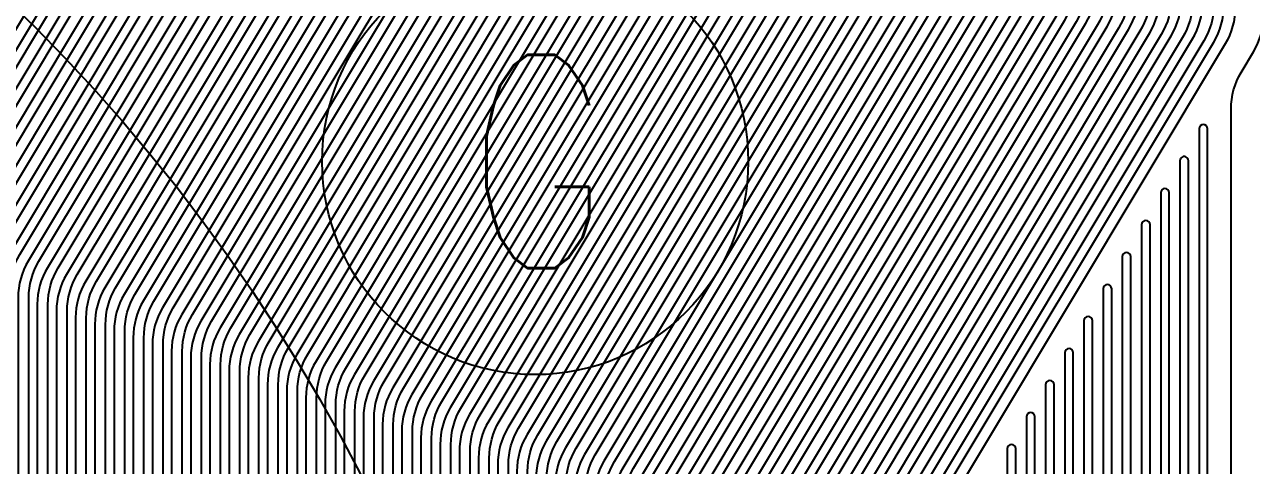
# Model space of a CAD drawing. Extents: x 10 to 206, y -65 to 73.
# Drawn here: x 59.511 to 61.238, y 34.727 to 35.348 of the extents above; entities that cross this region are included whole.
import ezdxf

# ---------------------------------------------------------------- set-up
doc = ezdxf.new("R2010")
doc.units = 0
doc.header["$LTSCALE"] = 0.5
for name, color, linetype in [('01 Copper', 3, 'Continuous'), ('08 Dimension&pin assignment', 7, 'Continuous'), ('10 Punch', 2, 'Continuous')]:
    doc.layers.add(name, color=color, linetype=linetype)
doc.styles.get("Standard").update_dxf_attribs({"font": 'romans.shx', "width": 0.75, "bigfont": 'AllInOneBig.shx'})
doc.styles.add('TXT', font='txt.shx', dxfattribs={"height": 0.5, "bigfont": 'AllInOneBig.shx'})
doc.dimstyles.new('ISO-25', dxfattribs={"dimtxt": 0.5, "dimasz": 0.8, "dimexe": 0.1, "dimexo": 0.1, "dimgap": 0.1, "dimtad": 1, "dimdec": 3, "dimzin": 1, "dimdsep": 46, "dimtxsty": 'Standard', "dimcen": 0.5, "dimadec": 0, "dimazin": 0, "dimtfac": 1, "dimtdec": 3, "dimtmove": 0, "dimatfit": 3, "dimfxl": 0, "dimarcsym": 0})

# ---------------------------------------------------------------- blocks, each defined once
blk = doc.blocks.new('*D629')
at = {"layer": '08 Dimension&pin assignment', "color": 0, "lineweight": -2, "transparency": 16777216}
for p, q in [((55.6423, 35.3125), (55.6423, 51.9014)), ((68.5723, 35.3125), (68.5723, 51.9014)), ((56.4423, 51.8014), (67.7723, 51.8014))]:
    blk.add_line(p, q, dxfattribs=at)
at = {"layer": '08 Dimension&pin assignment', "color": 0, "transparency": 16777216}
for points in [[(56.4423, 51.9348), (56.4423, 51.6681), (55.6423, 51.8014)], [(67.7723, 51.9348), (67.7723, 51.6681), (68.5723, 51.8014)]]:
    blk.add_solid(points, dxfattribs=at)
at = {"layer": '08 Dimension&pin assignment', "color": 0, "transparency": 16777216, "insert": (62.1073, 52.2824), "char_height": 0.5, "attachment_point": 5}
blk.add_mtext('12.930±0.1(Cutline)', dxfattribs=at)
blk = doc.blocks.new('*D632')
at = {"layer": '08 Dimension&pin assignment', "color": 0, "lineweight": -2, "transparency": 16777216}
for p, q in [((86.5948, 34.3764), (86.5948, 45.0329)), ((57.8573, 33.5764), (86.6948, 33.5764)), ((79.6948, 33.5764), (86.6948, 33.5764)), ((86.5948, 32.7764), (86.5948, 31.9764))]:
    blk.add_line(p, q, dxfattribs=at)
at = {"layer": '08 Dimension&pin assignment', "color": 0, "transparency": 16777216}
for points in [[(86.4614, 34.3764), (86.7281, 34.3764), (86.5948, 33.5764)], [(86.4614, 32.7764), (86.7281, 32.7764), (86.5948, 33.5764)]]:
    blk.add_solid(points, dxfattribs=at)
at = {"layer": '08 Dimension&pin assignment', "color": 0, "transparency": 16777216, "insert": (86.1138, 41.0847), "char_height": 0.5, "attachment_point": 5, "rotation": 90}
blk.add_mtext('0%%P1(%%C5mm Tape NG Hole)', dxfattribs=at)
blk = doc.blocks.new('*D639')
at = {"layer": '08 Dimension&pin assignment', "color": 0, "lineweight": -2, "transparency": 16777216}
for p, q in [((56.6923, 34.1764), (56.6923, 45.9014)), ((62.1073, 42.4464), (62.1073, 45.9014)), ((61.3073, 45.8014), (57.4923, 45.8014))]:
    blk.add_line(p, q, dxfattribs=at)
at = {"layer": '08 Dimension&pin assignment', "color": 0, "transparency": 16777216}
for points in [[(57.4923, 45.9348), (57.4923, 45.6681), (56.6923, 45.8014)], [(61.3073, 45.9348), (61.3073, 45.6681), (62.1073, 45.8014)]]:
    blk.add_solid(points, dxfattribs=at)
at = {"layer": '08 Dimension&pin assignment', "color": 0, "transparency": 16777216, "insert": (59.3998, 46.2824), "char_height": 0.5, "attachment_point": 5}
blk.add_mtext('5.415{\\A1;\\Fromans,bigfont|c128;%%P0.1\\Fromans,bigfont|c136;5\\Fromans,bigfont|c128;(\\Fromans,bigfont|c136;SR\\Fromans,bigfont|c128;)}', dxfattribs=at)
blk = doc.blocks.new('*D692')
at = {"layer": '08 Dimension&pin assignment', "color": 0, "lineweight": -2, "transparency": 16777216}
for p, q in [((57.1453, 33.9409), (57.1453, 43.8654)), ((67.0692, 33.9409), (67.0692, 43.8654)), ((57.9453, 43.7654), (66.2692, 43.7654)), ((67.0692, 43.7654), (78.7121, 43.7654))]:
    blk.add_line(p, q, dxfattribs=at)
at = {"layer": '08 Dimension&pin assignment', "color": 0, "transparency": 16777216}
for points in [[(57.9453, 43.8987), (57.9453, 43.632), (57.1453, 43.7654)], [(66.2692, 43.632), (66.2692, 43.8987), (67.0692, 43.7654)]]:
    blk.add_solid(points, dxfattribs=at)
at = {"layer": 'Defpoints', "color": 0, "transparency": 16777216}
for p in [(67.0692, 43.7654), (57.1453, 33.8409), (67.0692, 33.8409)]:
    blk.add_point(p, dxfattribs=at)
at = {"layer": '08 Dimension&pin assignment', "color": 0, "transparency": 16777216, "insert": (73.2907, 44.2463), "char_height": 0.5, "attachment_point": 5}
blk.add_mtext('{\\Fromans,chineset|c0;\\C2;9.9\\Fromans.shx,chineset.shx|c0;18*1.0006=9.9239508%%P0.005(I/L)}', dxfattribs=at)

msp = doc.modelspace()

# ---------------------------------------------------------------- linework, layer by layer
at = {"layer": '01 Copper'}
for points in [[(57.76014044, 33.72942951), (61.20872754, 33.72942951, 0.4142135624), (61.21872754, 33.73942951), (61.21872754, 34.37642951), (61.20972754, 34.42642951), (61.20972754, 35.22882546, -0.1359329595), (61.22397825, 35.28027504), (61.24136604, 35.30925468, 0.1359329595), (61.25561674, 35.36070426), (61.25561674, 36.05273472, -0.1989123674), (61.2702614, 36.08809006), (61.27493608, 36.09276473, 0.1989123674), (61.28958074, 36.12812007), (61.28958074, 38.57693204)], [(59.65624074, 38.57693204), (59.65624074, 35.60277893, -0.1359329595), (59.64199004, 35.55132936), (59.35384425, 35.07108638, 0.1359329595), (59.33959354, 35.01963681), (59.33959354, 33.84092951), (59.32759354, 33.84092951), (59.32759354, 35.02879157, -0.1359329595), (59.34184425, 35.08024114), (59.62599004, 35.55381745, 0.1359329595), (59.64024074, 35.60526703), (59.64024074, 38.57693204)], [(59.68622874, 38.57693204), (59.68622874, 35.59833672, -0.1359329595), (59.67197804, 35.54688714), (59.38086045, 35.06169117, 0.1359329595), (59.36660974, 35.01024159), (59.36660974, 33.75092951), (59.35460974, 33.75092951), (59.35460974, 35.01939635, -0.1359329595), (59.36886045, 35.07084593), (59.65597804, 35.54937523, 0.1359329595), (59.67022874, 35.60082481), (59.67022874, 38.57693204)], [(59.71621674, 38.57693204), (59.71621674, 35.5938945, -0.1359329595), (59.70196604, 35.54244492), (59.40787665, 35.05229595, 0.1359329595), (59.39362594, 35.00084637), (59.39362594, 33.84092951), (59.38162594, 33.84092951), (59.38162594, 35.01000113, -0.1359329595), (59.39587665, 35.06145071), (59.68596604, 35.54493302, 0.1359329595), (59.70021674, 35.59638259), (59.70021674, 38.57693204)], [(59.74620474, 38.57693204), (59.74620474, 35.58945228, -0.1359329595), (59.73195404, 35.53800271), (59.43489285, 35.04290073, 0.1359329595), (59.42064214, 34.99145116), (59.42064214, 33.75092951), (59.40864214, 33.75092951), (59.40864214, 35.00060591, -0.1359329595), (59.42289285, 35.05205549), (59.71595404, 35.5404908, 0.1359329595), (59.73020474, 35.59194037), (59.73020474, 38.57693204)], [(59.77619274, 38.57693204), (59.77619274, 35.58501006, -0.1359329595), (59.76194204, 35.53356049), (59.46190905, 35.03350551, 0.1359329595), (59.44765834, 34.98205594), (59.44765834, 33.84092951), (59.43565834, 33.84092951), (59.43565834, 34.9912107, -0.1359329595), (59.44990905, 35.04266027), (59.74594204, 35.53604858, 0.1359329595), (59.76019274, 35.58749816), (59.76019274, 38.57693204)], [(59.80618074, 38.57693204), (59.80618074, 35.58056785, -0.1359329595), (59.79193004, 35.52911827), (59.48892525, 35.0241103, 0.1359329595), (59.47467454, 34.97266072), (59.47467454, 33.75092951), (59.46267454, 33.75092951), (59.46267454, 34.98181548, -0.1359329595), (59.47692525, 35.03326505), (59.77593004, 35.53160636, 0.1359329595), (59.79018074, 35.58305594), (59.79018074, 38.57693204)], [(59.83616874, 38.57693204), (59.83616874, 35.57612563, -0.1359329595), (59.82191804, 35.52467605), (59.51594145, 35.01471508, 0.1359329595), (59.50169074, 34.9632655), (59.50169074, 33.84092951), (59.48969074, 33.84092951), (59.48969074, 34.97242026, -0.1359329595), (59.50394145, 35.02386984), (59.80591804, 35.52716415, 0.1359329595), (59.82016874, 35.57861372), (59.82016874, 38.57693204)], [(59.86615674, 38.57693204), (59.86615674, 35.57168341, -0.1359329595), (59.85190604, 35.52023384), (59.54295765, 35.00531986, 0.1359329595), (59.52870694, 34.95387028), (59.52870694, 33.75092951), (59.51670694, 33.75092951), (59.51670694, 34.96302504, -0.1359329595), (59.53095765, 35.01447462), (59.83590604, 35.52272193, 0.1359329595), (59.85015674, 35.5741715), (59.85015674, 38.57693204)], [(59.89614474, 38.57693204), (59.89614474, 35.56724119, -0.1359329595), (59.88189404, 35.51579162), (59.56997385, 34.99592464, 0.1359329595), (59.55572314, 34.94447507), (59.55572314, 33.84092951), (59.54372314, 33.84092951), (59.54372314, 34.95362983, -0.1359329595), (59.55797385, 35.0050794), (59.86589404, 35.51827971, 0.1359329595), (59.88014474, 35.56972929), (59.88014474, 38.57693204)], [(59.92613274, 38.57693204), (59.92613274, 35.56279898, -0.1359329595), (59.91188204, 35.5113494), (59.59699005, 34.98652942, 0.1359329595), (59.58273934, 34.93507985), (59.58273934, 33.75092951), (59.57073934, 33.75092951), (59.57073934, 34.94423461, -0.1359329595), (59.58499005, 34.99568418), (59.89588204, 35.51383749, 0.1359329595), (59.91013274, 35.56528707), (59.91013274, 38.57693204)], [(59.95612074, 38.57693204), (59.95612074, 35.55835676, -0.1359329595), (59.94187004, 35.50690718), (59.62400625, 34.97713421, 0.1359329595), (59.60975554, 34.92568463), (59.60975554, 33.84092951), (59.59775554, 33.84092951), (59.59775554, 34.93483939, -0.1359329595), (59.61200625, 34.98628897), (59.92587004, 35.50939527, 0.1359329595), (59.94012074, 35.56084485), (59.94012074, 38.57693204)], [(59.98610874, 38.57693204), (59.98610874, 35.55391454, -0.1359329595), (59.97185804, 35.50246496), (59.65102245, 34.96773899, 0.1359329595), (59.63677174, 34.91628941), (59.63677174, 33.75092951), (59.62477174, 33.75092951), (59.62477174, 34.92544417, -0.1359329595), (59.63902245, 34.97689375), (59.95585804, 35.50495306, 0.1359329595), (59.97010874, 35.55640263), (59.97010874, 38.57693204)], [(60.01609674, 38.57693204), (60.01609674, 35.54947232, -0.1359329595), (60.00184604, 35.49802275), (59.67803865, 34.95834377, 0.1359329595), (59.66378794, 34.9068942), (59.66378794, 33.84092951), (59.65178794, 33.84092951), (59.65178794, 34.91604896, -0.1359329595), (59.66603865, 34.96749853), (59.98584604, 35.50051084, 0.1359329595), (60.00009674, 35.55196042), (60.00009674, 38.57693204)], [(60.04608474, 38.57693204), (60.04608474, 35.5450301, -0.1359329595), (60.03183404, 35.49358053), (59.70505485, 34.94894855, 0.1359329595), (59.69080414, 34.89749898), (59.69080414, 33.75092951), (59.67880414, 33.75092951), (59.67880414, 34.90665374, -0.1359329595), (59.69305485, 34.95810331), (60.01583404, 35.49606862, 0.1359329595), (60.03008474, 35.5475182), (60.03008474, 38.57693204)], [(60.07607274, 38.57693204), (60.07607274, 35.54058789, -0.1359329595), (60.06182204, 35.48913831), (59.73207105, 34.93955334, 0.1359329595), (59.71782034, 34.88810376), (59.71782034, 33.84092951), (59.70582034, 33.84092951), (59.70582034, 34.89725852, -0.1359329595), (59.72007105, 34.9487081), (60.04582204, 35.4916264, 0.1359329595), (60.06007274, 35.54307598), (60.06007274, 38.57693204)], [(60.10606074, 38.57693204), (60.10606074, 35.53614567, -0.1359329595), (60.09181004, 35.48469609), (59.75908725, 34.93015812, 0.1359329595), (59.74483654, 34.87870854), (59.74483654, 33.75092951), (59.73283654, 33.75092951), (59.73283654, 34.8878633, -0.1359329595), (59.74708725, 34.93931288), (60.07581004, 35.48718419, 0.1359329595), (60.09006074, 35.53863376), (60.09006074, 38.57693204)], [(60.13604874, 38.57693204), (60.13604874, 35.53170345, -0.1359329595), (60.12179804, 35.48025388), (59.78610345, 34.9207629, 0.1359329595), (59.77185274, 34.86931333), (59.77185274, 33.84092951), (59.75985274, 33.84092951), (59.75985274, 34.87846808, -0.1359329595), (59.77410345, 34.92991766), (60.10579804, 35.48274197, 0.1359329595), (60.12004874, 35.53419154), (60.12004874, 38.57693204)], [(60.16603674, 38.57693204), (60.16603674, 35.52726123, -0.1359329595), (60.15178604, 35.47581166), (59.81311965, 34.91136768, 0.1359329595), (59.79886894, 34.85991811), (59.79886894, 33.75092951), (59.78686894, 33.75092951), (59.78686894, 34.86907287, -0.1359329595), (59.80111965, 34.92052244), (60.13578604, 35.47829975, 0.1359329595), (60.15003674, 35.52974933), (60.15003674, 38.57693204)], [(60.19602474, 38.57693204), (60.19602474, 35.52281902, -0.1359329595), (60.18177404, 35.47136944), (59.84013585, 34.90197247, 0.1359329595), (59.82588514, 34.85052289), (59.82588514, 33.84092951), (59.81388514, 33.84092951), (59.81388514, 34.85967765, -0.1359329595), (59.82813585, 34.91112722), (60.16577404, 35.47385753, 0.1359329595), (60.18002474, 35.52530711), (60.18002474, 38.57693204)], [(60.22601274, 38.57693204), (60.22601274, 35.5183768, -0.1359329595), (60.21176204, 35.46692722), (59.86715205, 34.89257725, 0.1359329595), (59.85290134, 34.84112767), (59.85290134, 33.75092951), (59.84090134, 33.75092951), (59.84090134, 34.85028243, -0.1359329595), (59.85515205, 34.90173201), (60.19576204, 35.46941532, 0.1359329595), (60.21001274, 35.52086489), (60.21001274, 38.57693204)], [(60.25600074, 38.57693204), (60.25600074, 35.51393458, -0.1359329595), (60.24175004, 35.46248501), (59.89416825, 34.88318203, 0.1359329595), (59.87991754, 34.83173245), (59.87991754, 33.84092951), (59.86791754, 33.84092951), (59.86791754, 34.84088721, -0.1359329595), (59.88216825, 34.89233679), (60.22575004, 35.4649731, 0.1359329595), (60.24000074, 35.51642267), (60.24000074, 38.57693204)], [(60.28598874, 38.57693204), (60.28598874, 35.50949236, -0.1359329595), (60.27173804, 35.45804279), (59.92118445, 34.87378681, 0.1359329595), (59.90693374, 34.82233724), (59.90693374, 33.75092951), (59.89493374, 33.75092951), (59.89493374, 34.831492, -0.1359329595), (59.90918445, 34.88294157), (60.25573804, 35.46053088, 0.1359329595), (60.26998874, 35.51198046), (60.26998874, 38.57693204)], [(60.31597674, 38.57693204), (60.31597674, 35.50505015, -0.1359329595), (60.30172604, 35.45360057), (59.94820065, 34.86439159, 0.1359329595), (59.93394994, 34.81294202), (59.93394994, 33.84092951), (59.92194994, 33.84092951), (59.92194994, 34.82209678, -0.1359329595), (59.93620065, 34.87354635), (60.28572604, 35.45608866, 0.1359329595), (60.29997674, 35.50753824), (60.29997674, 38.57693204)], [(60.34596474, 38.57693204), (60.34596474, 35.50060793, -0.1359329595), (60.33171404, 35.44915835), (59.97521685, 34.85499638, 0.1359329595), (59.96096614, 34.8035468), (59.96096614, 33.75092951), (59.94896614, 33.75092951), (59.94896614, 34.81270156, -0.1359329595), (59.96321685, 34.86415114), (60.31571404, 35.45164645, 0.1359329595), (60.32996474, 35.50309602), (60.32996474, 38.57693204)], [(60.37595274, 38.57693204), (60.37595274, 35.49616571, -0.1359329595), (60.36170204, 35.44471613), (60.00223305, 34.84560116, 0.1359329595), (59.98798234, 34.79415158), (59.98798234, 33.84092951), (59.97598234, 33.84092951), (59.97598234, 34.80330634, -0.1359329595), (59.99023305, 34.85475592), (60.34570204, 35.44720423, 0.1359329595), (60.35995274, 35.4986538), (60.35995274, 38.57693204)], [(60.40594074, 38.57693204), (60.40594074, 35.49172349, -0.1359329595), (60.39169004, 35.44027392), (60.02924925, 34.83620594, 0.1359329595), (60.01499854, 34.78475637), (60.01499854, 33.75092951), (60.00299854, 33.75092951), (60.00299854, 34.79391113, -0.1359329595), (60.01724925, 34.8453607), (60.37569004, 35.44276201, 0.1359329595), (60.38994074, 35.49421159), (60.38994074, 38.57693204)], [(60.43592874, 38.57693204), (60.43592874, 35.48728127, -0.1359329595), (60.42167804, 35.4358317), (60.05626545, 34.82681072, 0.1359329595), (60.04201474, 34.77536115), (60.04201474, 33.84092951), (60.03001474, 33.84092951), (60.03001474, 34.78451591, -0.1359329595), (60.04426545, 34.83596548), (60.40567804, 35.43831979, 0.1359329595), (60.41992874, 35.48976937), (60.41992874, 38.57693204)], [(60.46591674, 38.57693204), (60.46591674, 35.48283906, -0.1359329595), (60.45166604, 35.43138948), (60.08328165, 34.81741551, 0.1359329595), (60.06903094, 34.76596593), (60.06903094, 33.75092951), (60.05703094, 33.75092951), (60.05703094, 34.77512069, -0.1359329595), (60.07128165, 34.82657027), (60.43566604, 35.43387757, 0.1359329595), (60.44991674, 35.48532715), (60.44991674, 38.57693204)], [(60.49590474, 38.57693204), (60.49590474, 35.47839684, -0.1359329595), (60.48165404, 35.42694726), (60.11029785, 34.80802029, 0.1359329595), (60.09604714, 34.75657071), (60.09604714, 33.84092951), (60.08404714, 33.84092951), (60.08404714, 34.76572547, -0.1359329595), (60.09829785, 34.81717505), (60.46565404, 35.42943536, 0.1359329595), (60.47990474, 35.48088493), (60.47990474, 38.57693204)], [(60.52589274, 38.57693204), (60.52589274, 35.47395462, -0.1359329595), (60.51164204, 35.42250505), (60.13731405, 34.79862507, 0.1359329595), (60.12306334, 34.7471755), (60.12306334, 33.75092951), (60.11106334, 33.75092951), (60.11106334, 34.75633025, -0.1359329595), (60.12531405, 34.80777983), (60.49564204, 35.42499314, 0.1359329595), (60.50989274, 35.47644271), (60.50989274, 38.57693204)], [(60.55588074, 38.57693204), (60.55588074, 35.4695124, -0.1359329595), (60.54163004, 35.41806283), (60.16433025, 34.78922985, 0.1359329595), (60.15007954, 34.73778028), (60.15007954, 33.84092951), (60.13807954, 33.84092951), (60.13807954, 34.74693504, -0.1359329595), (60.15233025, 34.79838461), (60.52563004, 35.42055092, 0.1359329595), (60.53988074, 35.4720005), (60.53988074, 38.57693204)], [(60.58586874, 38.57693204), (60.58586874, 35.46507019, -0.1359329595), (60.57161804, 35.41362061), (60.19134645, 34.77983464, 0.1359329595), (60.17709574, 34.72838506), (60.17709574, 33.75092951), (60.16509574, 33.75092951), (60.16509574, 34.73753982, -0.1359329595), (60.17934645, 34.7889894), (60.55561804, 35.4161087, 0.1359329595), (60.56986874, 35.46755828), (60.56986874, 38.57693204)], [(60.61585674, 38.57693204), (60.61585674, 35.46062797, -0.1359329595), (60.60160604, 35.40917839), (60.21836265, 34.77043942, 0.1359329595), (60.20411194, 34.71898984), (60.20411194, 33.84092951), (60.19211194, 33.84092951), (60.19211194, 34.7281446, -0.1359329595), (60.20636265, 34.77959418), (60.58560604, 35.41166649, 0.1359329595), (60.59985674, 35.46311606), (60.59985674, 38.57693204)], [(60.64584474, 38.57693204), (60.64584474, 35.45618575, -0.1359329595), (60.63159404, 35.40473618), (60.24537885, 34.7610442, 0.1359329595), (60.23112814, 34.70959462), (60.23112814, 33.75092951), (60.21912814, 33.75092951), (60.21912814, 34.71874938, -0.1359329595), (60.23337885, 34.77019896), (60.61559404, 35.40722427, 0.1359329595), (60.62984474, 35.45867384), (60.62984474, 38.57693204)], [(60.67583274, 38.57693204), (60.67583274, 35.45174353, -0.1359329595), (60.66158204, 35.40029396), (60.27239505, 34.75164898, 0.1359329595), (60.25814434, 34.70019941), (60.25814434, 33.84092951), (60.24614434, 33.84092951), (60.24614434, 34.70935417, -0.1359329595), (60.26039505, 34.76080374), (60.64558204, 35.40278205, 0.1359329595), (60.65983274, 35.45423163), (60.65983274, 38.57693204)], [(60.70582074, 38.57693204), (60.70582074, 35.44730132, -0.1359329595), (60.69157004, 35.39585174), (60.29941125, 34.74225376, 0.1359329595), (60.28516054, 34.69080419), (60.28516054, 33.75092951), (60.27316054, 33.75092951), (60.27316054, 34.69995895, -0.1359329595), (60.28741125, 34.75140852), (60.67557004, 35.39833983, 0.1359329595), (60.68982074, 35.44978941), (60.68982074, 38.57693204)], [(60.73580874, 38.57693204), (60.73580874, 35.4428591, -0.1359329595), (60.72155804, 35.39140952), (60.32642745, 34.73285855, 0.1359329595), (60.31217674, 34.68140897), (60.31217674, 33.84092951), (60.30017674, 33.84092951), (60.30017674, 34.69056373, -0.1359329595), (60.31442745, 34.74201331), (60.70555804, 35.39389762, 0.1359329595), (60.71980874, 35.44534719), (60.71980874, 38.57693204)], [(60.76579674, 38.57693204), (60.76579674, 35.43841688, -0.1359329595), (60.75154604, 35.3869673), (60.35344365, 34.72346333, 0.1359329595), (60.33919294, 34.67201375), (60.33919294, 33.75092951), (60.32719294, 33.75092951), (60.32719294, 34.68116851, -0.1359329595), (60.34144365, 34.73261809), (60.73554604, 35.3894554, 0.1359329595), (60.74979674, 35.44090497), (60.74979674, 38.57693204)], [(60.79578474, 38.57693204), (60.79578474, 35.43397466, -0.1359329595), (60.78153404, 35.38252509), (60.38045985, 34.71406811, 0.1359329595), (60.36620914, 34.66261854), (60.36620914, 33.84092951), (60.35420914, 33.84092951), (60.35420914, 34.6717733, -0.1359329595), (60.36845985, 34.72322287), (60.76553404, 35.38501318, 0.1359329595), (60.77978474, 35.43646276), (60.77978474, 38.57693204)], [(60.82577274, 38.57693204), (60.82577274, 35.42953244, -0.1359329595), (60.81152204, 35.37808287), (60.40747605, 34.70467289, 0.1359329595), (60.39322534, 34.65322332), (60.39322534, 33.75092951), (60.38122534, 33.75092951), (60.38122534, 34.66237808, -0.1359329595), (60.39547605, 34.71382765), (60.79552204, 35.38057096, 0.1359329595), (60.80977274, 35.43202054), (60.80977274, 38.57693204)], [(60.85576074, 38.57693204), (60.85576074, 35.42509023, -0.1359329595), (60.84151004, 35.37364065), (60.43449225, 34.69527768, 0.1359329595), (60.42024154, 34.6438281), (60.42024154, 33.84092951), (60.40824154, 33.84092951), (60.40824154, 34.65298286, -0.1359329595), (60.42249225, 34.70443244), (60.82551004, 35.37612874, 0.1359329595), (60.83976074, 35.42757832), (60.83976074, 38.57693204)], [(60.88574874, 38.57693204), (60.88574874, 35.42064801, -0.1359329595), (60.87149804, 35.36919843), (60.46150845, 34.68588246, 0.1359329595), (60.44725774, 34.63443288), (60.44725774, 33.75092951), (60.43525774, 33.75092951), (60.43525774, 34.64358764, -0.1359329595), (60.44950845, 34.69503722), (60.85549804, 35.37168653, 0.1359329595), (60.86974874, 35.4231361), (60.86974874, 38.57693204)], [(60.91573674, 38.57693204), (60.91573674, 35.41620579, -0.1359329595), (60.90148604, 35.36475622), (60.48852465, 34.67648724, 0.1359329595), (60.47427394, 34.62503767), (60.47427394, 33.84092951), (60.46227394, 33.84092951), (60.46227394, 34.63419242, -0.1359329595), (60.47652465, 34.685642), (60.88548604, 35.36724431, 0.1359329595), (60.89973674, 35.41869388), (60.89973674, 38.57693204)], [(60.94572474, 38.57693204), (60.94572474, 35.41176357, -0.1359329595), (60.93147404, 35.360314), (60.51554085, 34.66709202, 0.1359329595), (60.50129014, 34.61564245), (60.50129014, 33.75092951), (60.48929014, 33.75092951), (60.48929014, 34.62479721, -0.1359329595), (60.50354085, 34.67624678), (60.91547404, 35.36280209, 0.1359329595), (60.92972474, 35.41425167), (60.92972474, 38.57693204)], [(60.97571274, 38.57693204), (60.97571274, 35.40732136, -0.1359329595), (60.96146204, 35.35587178), (60.54255705, 34.65769681, 0.1359329595), (60.52830634, 34.60624723), (60.52830634, 33.84092951), (60.51630634, 33.84092951), (60.51630634, 34.61540199, -0.1359329595), (60.53055705, 34.66685157), (60.94546204, 35.35835987, 0.1359329595), (60.95971274, 35.40980945), (60.95971274, 38.57693204)], [(61.00570074, 38.57693204), (61.00570074, 35.40287914, -0.1359329595), (60.99145004, 35.35142956), (60.56957325, 34.64830159, 0.1359329595), (60.55532254, 34.59685201), (60.55532254, 33.75092951), (60.54332254, 33.75092951), (60.54332254, 34.60600677, -0.1359329595), (60.55757325, 34.65745635), (60.97545004, 35.35391766, 0.1359329595), (60.98970074, 35.40536723), (60.98970074, 38.57693204)], [(61.03568874, 38.57693204), (61.03568874, 35.39843692, -0.1359329595), (61.02143804, 35.34698735), (60.59658945, 34.63890637, 0.1359329595), (60.58233874, 34.58745679), (60.58233874, 33.84092951), (60.57033874, 33.84092951), (60.57033874, 34.59661155, -0.1359329595), (60.58458945, 34.64806113), (61.00543804, 35.34947544, 0.1359329595), (61.01968874, 35.40092501), (61.01968874, 38.57693204)], [(61.06567674, 38.57693204), (61.06567674, 35.3939947, -0.1359329595), (61.05142604, 35.34254513), (60.62360565, 34.62951115, 0.1359329595), (60.60935494, 34.57806158), (60.60935494, 33.75092951), (60.59735494, 33.75092951), (60.59735494, 34.58721634, -0.1359329595), (60.61160565, 34.63866591), (61.03542604, 35.34503322, 0.1359329595), (61.04967674, 35.3964828), (61.04967674, 38.57693204)], [(61.09566474, 38.57693204), (61.09566474, 35.38955249, -0.1359329595), (61.08141404, 35.33810291), (60.65062185, 34.62011593, 0.1359329595), (60.63637114, 34.56866636), (60.63637114, 33.84092951), (60.62437114, 33.84092951), (60.62437114, 34.57782112, -0.1359329595), (60.63862185, 34.62927069), (61.06541404, 35.340591, 0.1359329595), (61.07966474, 35.39204058), (61.07966474, 38.57693204)], [(61.12565274, 38.57693204), (61.12565274, 35.38511027, -0.1359329595), (61.11140204, 35.33366069), (60.67763805, 34.61072072, 0.1359329595), (60.66338734, 34.55927114), (60.66338734, 33.75092951), (60.65138734, 33.75092951), (60.65138734, 34.5684259, -0.1359329595), (60.66563805, 34.61987548), (61.09540204, 35.33614879, 0.1359329595), (61.10965274, 35.38759836), (61.10965274, 38.57693204)], [(61.15564074, 38.57693204), (61.15564074, 35.38066805, -0.1359329595), (61.14139004, 35.32921847), (60.70465425, 34.6013255, 0.1359329595), (60.69040354, 34.54987592), (60.69040354, 33.84092951), (60.67840354, 33.84092951), (60.67840354, 34.55903068, -0.1359329595), (60.69265425, 34.61048026), (61.12539004, 35.33170657, 0.1359329595), (61.13964074, 35.38315614), (61.13964074, 38.57693204)], [(61.18562874, 38.57693204), (61.18562874, 35.37622583, -0.1359329595), (61.17137804, 35.32477626), (60.73167045, 34.59193028, 0.1359329595), (60.71741974, 34.54048071), (60.71741974, 33.75092951), (60.70541974, 33.75092951), (60.70541974, 34.54963547, -0.1359329595), (60.71967045, 34.60108504), (61.15537804, 35.32726435, 0.1359329595), (61.16962874, 35.37871393), (61.16962874, 38.57693204)], [(61.21561674, 38.57693204), (61.21561674, 35.37178361, -0.1359329595), (61.20136604, 35.32033404), (60.75868665, 34.58253506, 0.1359329595), (60.74443594, 34.53108549), (60.74443594, 33.84092951), (60.73243594, 33.84092951), (60.73243594, 34.54024025, -0.1359329595), (60.74668665, 34.59168982), (61.18536604, 35.32282213, 0.1359329595), (61.19961674, 35.37427171), (61.19961674, 38.57693204)]]:
    msp.add_lwpolyline(points, format="xyb", dxfattribs=at)
for points in [[(61.16469514, 35.20090637), (61.16469514, 33.84092951), (61.17669514, 33.84092951), (61.17669514, 35.20090637, 1)], [(61.14967894, 35.15587937, 1.0000000137), (61.13767894, 35.15587937), (61.13767894, 33.75092951), (61.14967894, 33.75092951)], [(61.12266274, 33.84092951), (61.12266274, 35.11085237, 1), (61.11066274, 35.11085237), (61.11066274, 33.84092951)], [(61.09564654, 35.06582537, 1), (61.08364654, 35.06582537), (61.08364654, 33.75092951), (61.09564654, 33.75092951)], [(61.06863034, 33.84092951), (61.06863034, 35.02079837, 1), (61.05663034, 35.02079837), (61.05663034, 33.84092951)], [(61.04161414, 34.97577137, 1), (61.02961414, 34.97577137), (61.02961414, 33.75092951), (61.04161414, 33.75092951)], [(61.00259794, 34.93074437), (61.00259794, 33.84092951), (61.01459794, 33.84092951), (61.01459794, 34.93074437, 1)], [(60.97558174, 34.88571737), (60.97558174, 33.75092951), (60.98758174, 33.75092951), (60.98758174, 34.88571737, 1)], [(60.94856554, 34.84069037), (60.94856554, 33.84092951), (60.96056554, 33.84092951), (60.96056554, 34.84069037, 1)], [(60.92154934, 34.79566337), (60.92154934, 33.75092951), (60.93354934, 33.75092951), (60.93354934, 34.79566337, 1)], [(60.89453314, 34.75063637), (60.89453314, 33.84092951), (60.90653314, 33.84092951), (60.90653314, 34.75063637, 1)]]:
    msp.add_lwpolyline(points, format="xyb", close=True, dxfattribs=at)
at = {"layer": '08 Dimension&pin assignment', "linetype": 'Continuous'}
msp.add_circle((60.22983616, 35.15485385), 0.3, dxfattribs=at)
at = {"layer": '10 Punch'}
msp.add_circle((57.75725674, 33.57642951), 2.5, dxfattribs=at)

# ---------------------------------------------------------------- texts
at = {"layer": '08 Dimension&pin assignment', "linetype": 'Continuous', "insert": (60.13233616, 35.15485385), "char_height": 0.3, "attachment_point": 4, "style": 'TXT'}
msp.add_mtext('{\\T0.916667;\\W0.75;G}', dxfattribs=at)

# ---------------------------------------------------------------- dimensions: what is measured, and where the dimension line sits
at = {"layer": '08 Dimension&pin assignment'}
dim = msp.add_linear_dim(base=(68.57225674, 51.80142951), p1=(55.64225674, 35.21245194), p2=(68.57225674, 35.21245194), text='<>±0.1(Cutline)', dimstyle='ISO-25', override={"dimadec": 3}, dxfattribs=at)
dim.commit()
dim.dimension.update_dxf_attribs({"geometry": '*D629', "text_midpoint": (62.10725674, 51.80142951), "dimtype": 160})
dim = msp.add_linear_dim(base=(56.69225674, 45.80142951), p1=(62.10725674, 42.34642951), p2=(56.69225674, 34.07642951), text='<>{\\A1;\\Fromans,bigfont|c128;%%P0.1\\Fromans,bigfont|c136;5\\Fromans,bigfont|c128;(\\Fromans,bigfont|c136;SR\\Fromans,bigfont|c128;)}', dimstyle='ISO-25', override={"dimzin": 8, "dimadec": 3}, dxfattribs=at)
dim.commit()
dim.dimension.update_dxf_attribs({"geometry": '*D639', "text_midpoint": (59.39975674, 46.28238189)})
dim = msp.add_linear_dim(base=(86.5947567431, 33.5764295119), p1=(79.5947567431, 33.5764295119), p2=(57.7572567431, 33.5764295119), angle=90, text='<>%%P1(%%C5mm Tape NG Hole)', dimstyle='ISO-25', override={"dimzin": 8, "dimadec": 3}, dxfattribs=at)
dim.commit()
dim.dimension.update_dxf_attribs({"geometry": '*D632', "text_midpoint": (86.5947567431, 41.0846795121), "dimtype": 160})
at = {"layer": '08 Dimension&pin assignment', "color": 2}
dim = msp.add_linear_dim(base=(67.0692321431, 43.7653682511), p1=(57.1452813431, 33.8409295119), p2=(67.0692321431, 33.8409295119), text='{\\Fromans,chineset|c0;\\C2;9.9\\Fromans.shx,chineset.shx|c0;18*1.0006=<>%%P0.005(I/L)}', dimstyle='ISO-25', override={"dimdec": 8, "dimzin": 8, "dimtxsty": 'Standard', "dimadec": 3}, dxfattribs=at)
dim.commit()
dim.dimension.update_dxf_attribs({"geometry": '*D692', "text_midpoint": (73.2906607145, 44.2463206321)})

doc.saveas('drawing.dxf')
